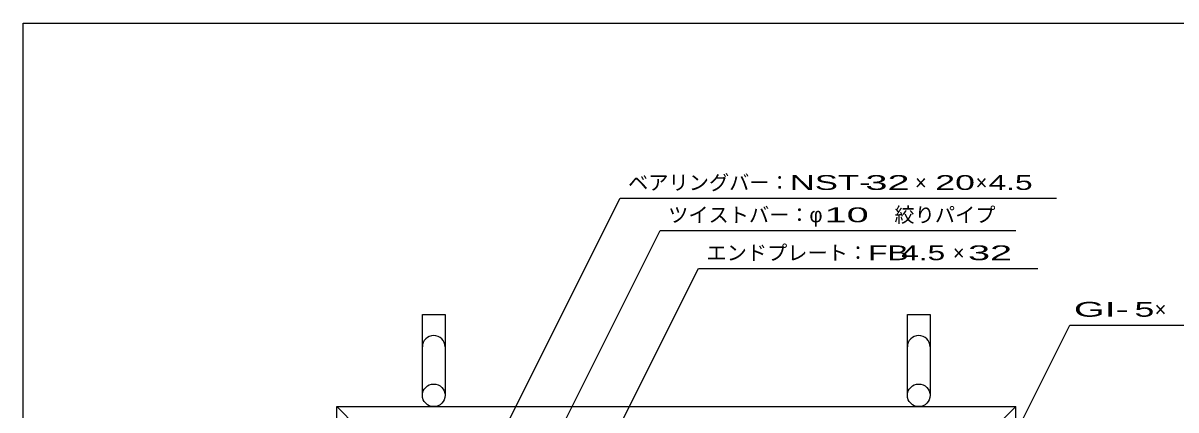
# Model space of a CAD drawing. Units: millimetres, scale not verified. Extents: x -910 to 866, y -641 to 527.
# Drawn here: x -864 to -151, y 287 to 527 of the extents above; entities that cross this region are included whole.
import ezdxf
from ezdxf.enums import TextEntityAlignment as Align

# ---------------------------------------------------------------- set-up
doc = ezdxf.new("R2010")
doc.units = ezdxf.units.MM
doc.header["$LTSCALE"] = 5
for name, color, linetype, lineweight in [('0_2', 150, 'Continuous', 25), ('19', 6, 'Continuous', 25), ('22', 2, 'Continuous', 25)]:
    doc.layers.add(name, color=color, linetype=linetype, lineweight=lineweight)
doc.styles.add('ベクトル', font='')
doc.styles.get('ベクトル').set_extended_font_data('ベクトル')

msp = doc.modelspace()

# ---------------------------------------------------------------- linework, layer by layer
at = {"layer": '0_2'}
for p, q in [((-864.5, -573.25), (-864.5, 526.75)), ((-864.5, 526.75), (865.5, 526.75))]:
    msp.add_line(p, q, dxfattribs=at)
at = {"layer": '19'}
for p, q in [((-617.5, 296.25), (-617.5, 346.25)), ((-617.5, 346.25), (-603.5, 346.25)), ((-603.5, 346.25), (-603.5, 296.25)), ((-317.5, 296.25), (-317.5, 346.25)), ((-317.5, 346.25), (-303.5, 346.25)), ((-303.5, 346.25), (-303.5, 296.25)), ((-670.5, 289.25), (-250.5, 289.25)), ((-670.5, -130.75), (-670.5, 289.25)), ((-658, 276.75), (-670.5, 289.25)), ((-263, 276.75), (-250.5, 289.25)), ((-250.5, -130.75), (-250.5, 289.25))]:
    msp.add_line(p, q, dxfattribs=at)
for centre in [(-610.5, 296.25), (-310.5, 296.25)]:
    msp.add_circle(centre, 7, dxfattribs=at)
for centre in [(-610.5, 326.25), (-310.5, 326.25)]:
    msp.add_arc(centre, 7, 0, 180, dxfattribs=at)
at = {"layer": '22', "color": 4}
for p, q in [((-638, 132.75), (-495.25, 418.25)), ((-495.25, 418.25), (-225.25, 418.25)), ((-578.25, 182.75), (-470.5, 398.25)), ((-470.5, 398.25), (-250.5, 398.25)), ((-494.55, 279.25), (-446.8, 374.75)), ((-446.8, 374.75), (-236.8, 374.75)), ((-263, 247.75), (-217, 339.75)), ((-217, 339.75), (-102, 339.75))]:
    msp.add_line(p, q, dxfattribs=at)

# ---------------------------------------------------------------- texts
at = {"layer": '22', "style": 'ベクトル'}
for s, p in [('ベアリングバー：', (-490.25, 428)), ('×', (-312.75, 428)), ('×', (-275.25, 428)), ('ツイストバー：', (-465.5, 408)), ('絞りパイプ', (-325.5, 408)), ('φ', (-378, 408)), ('エンドプレート：', (-441.8, 384.5)), ('×', (-289.3, 384.5)), ('×', (-164.5, 349.5))]:
    msp.add_text(s, height=9.164, dxfattribs=at).set_placement(p, align=Align.MIDDLE_LEFT)
for s, width, p in [('NST-', 1.75, (-390.25, 428)), (' 32 ', 2, (-350.25, 428)), ('20', 1.8, (-300.25, 428)), (' 4.5 ', 1.6, (-272.75, 428)), (' 10 ', 2, (-375.5, 408)), ('FB', 1.6, (-341.8, 384.5)), (' 4.5 ', 1.6, (-326.8, 384.5)), (' 32 ', 2, (-286.8, 384.5)), ('GI-', 2, (-214.5, 349.5)), ('5', 1.8, (-177, 349.5))]:
    msp.add_text(s, height=9.164, dxfattribs=dict(at, width=width)).set_placement(p, align=Align.MIDDLE_LEFT)

doc.saveas('drawing.dxf')
